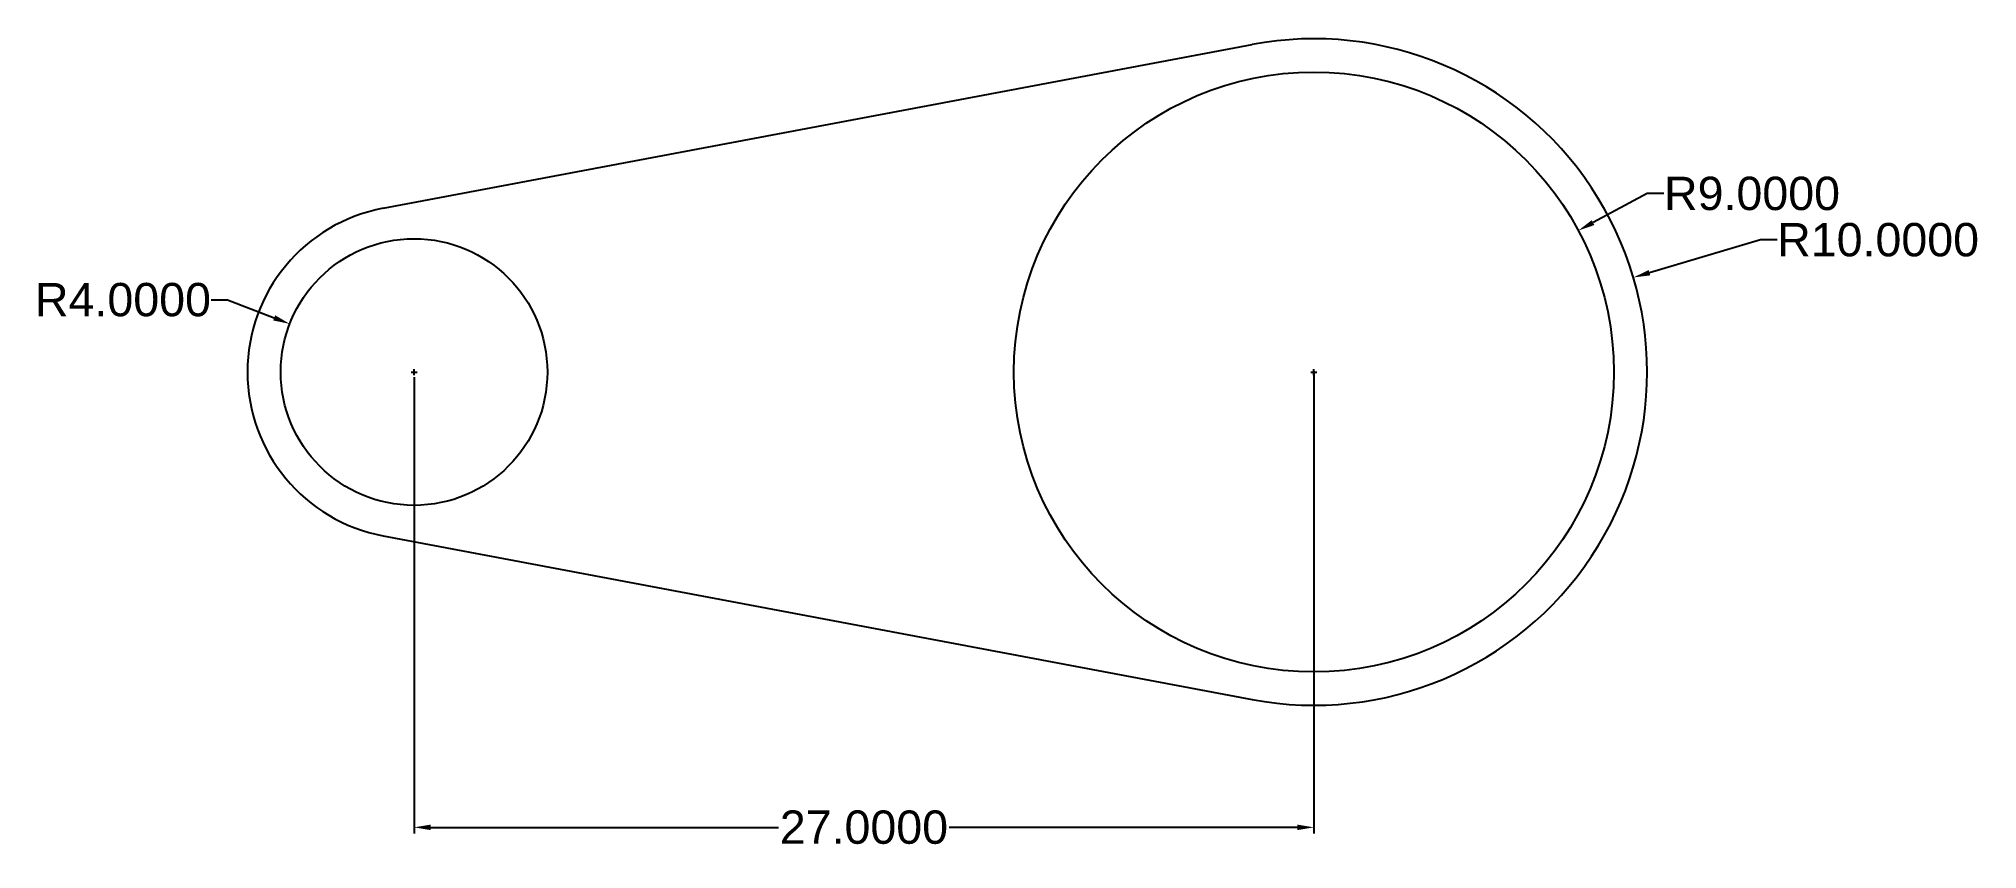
# Model space of a CAD drawing. Header units: inches. Extents: x 19.9 to 78.1, y 5.9 to 30.2.
import ezdxf

# ---------------------------------------------------------------- set-up
doc = ezdxf.new("R2010")
doc.units = ezdxf.units.IN
doc.header["$MEASUREMENT"] = 0
doc.styles.get("Standard").update_dxf_attribs({"font": 'arial.ttf'})
doc.dimstyles.get("Standard").update_dxf_attribs({"dimtxt": 1, "dimasz": 0.5, "dimexe": 0.18, "dimexo": 0.0625, "dimgap": 0.09, "dimtad": 0, "dimtih": 1, "dimtoh": 1, "dimdec": 4, "dimzin": 0, "dimdsep": 46, "dimtxsty": 'Standard', "dimcen": 0.09, "dimadec": 0, "dimazin": 0, "dimtfac": 1, "dimtdec": 4, "dimtofl": 0, "dimtmove": 0, "dimatfit": 3, "dimfxl": 1, "dimtolj": 1, "dimtzin": 0, "dimarcsym": 0})

# ---------------------------------------------------------------- blocks, each defined once
blk = doc.blocks.new('*D2')
at = {"color": 0, "lineweight": -2, "transparency": 16777216}
for p, q in [((68.185, 25.567), (66.557, 24.696)), ((68.685, 25.567), (68.185, 25.567)), ((58.091, 20.214), (58.271, 20.214)), ((58.181, 20.124), (58.181, 20.304))]:
    blk.add_line(p, q, dxfattribs=at)
at = {"color": 0, "transparency": 16777216}
blk.add_solid([(66.518, 24.77), (66.597, 24.623), (66.117, 24.46)], dxfattribs=at)
at = {"layer": 'Defpoints', "color": 0, "transparency": 16777216}
for p in [(66.117, 24.46), (58.181, 20.214)]:
    blk.add_point(p, dxfattribs=at)
at = {"color": 0, "transparency": 16777216, "insert": (71.328, 25.567), "char_height": 1, "attachment_point": 5}
blk.add_mtext('\\A1;R9.0000', dxfattribs=at)
blk = doc.blocks.new('*D3')
at = {"color": 0, "lineweight": -2, "transparency": 16777216}
for p, q in [((71.58, 24.179), (68.25, 23.194)), ((72.08, 24.179), (71.58, 24.179)), ((58.091, 20.214), (58.271, 20.214)), ((58.181, 20.124), (58.181, 20.304))]:
    blk.add_line(p, q, dxfattribs=at)
at = {"color": 0, "transparency": 16777216}
blk.add_solid([(68.226, 23.273), (68.273, 23.114), (67.77, 23.052)], dxfattribs=at)
at = {"layer": 'Defpoints', "color": 0, "transparency": 16777216}
for p in [(67.77, 23.052), (58.181, 20.214)]:
    blk.add_point(p, dxfattribs=at)
at = {"color": 0, "transparency": 16777216, "insert": (75.111, 24.179), "char_height": 1, "attachment_point": 5}
blk.add_mtext('\\A1;R10.0000', dxfattribs=at)
blk = doc.blocks.new('*D4')
at = {"color": 0, "lineweight": -2, "transparency": 16777216}
for p, q in [((25.089, 22.38), (25.589, 22.38)), ((25.589, 22.38), (26.985, 21.839)), ((31.091, 20.214), (31.271, 20.214)), ((31.181, 20.124), (31.181, 20.304))]:
    blk.add_line(p, q, dxfattribs=at)
at = {"color": 0, "transparency": 16777216}
blk.add_solid([(27.015, 21.917), (26.955, 21.762), (27.451, 21.659)], dxfattribs=at)
at = {"layer": 'Defpoints', "color": 0, "transparency": 16777216}
for p in [(27.451, 21.659), (31.181, 20.214)]:
    blk.add_point(p, dxfattribs=at)
at = {"color": 0, "transparency": 16777216, "insert": (22.447, 22.38), "char_height": 1, "attachment_point": 5}
blk.add_mtext('\\A1;R4.0000', dxfattribs=at)
blk = doc.blocks.new('*D5')
at = {"color": 0, "lineweight": -2, "transparency": 16777216}
for p, q in [((31.181, 20.061), (31.181, 6.371)), ((58.181, 20.241), (58.181, 6.371)), ((31.681, 6.551), (42.12, 6.551)), ((57.681, 6.551), (47.242, 6.551))]:
    blk.add_line(p, q, dxfattribs=at)
at = {"color": 0, "transparency": 16777216}
for points in [[(31.681, 6.634), (31.681, 6.468), (31.181, 6.551)], [(57.681, 6.634), (57.681, 6.468), (58.181, 6.551)]]:
    blk.add_solid(points, dxfattribs=at)
at = {"layer": 'Defpoints', "color": 0, "transparency": 16777216}
for p in [(31.181, 20.124), (58.181, 20.304), (58.181, 6.551)]:
    blk.add_point(p, dxfattribs=at)
at = {"color": 0, "transparency": 16777216, "insert": (44.681, 6.551), "char_height": 1, "attachment_point": 5}
blk.add_mtext('\\A1;27.0000', dxfattribs=at)

msp = doc.modelspace()

# ---------------------------------------------------------------- linework, layer by layer
for p, q in [((30.25531, 25.12739), (56.32938, 30.04091)), ((30.25531, 15.30035), (56.32938, 10.38683))]:
    msp.add_line(p, q)
for centre, radius in [((58.18124, 20.21387), 9), ((31.18124, 20.21387), 4)]:
    msp.add_circle(centre, radius)
for centre, radius, start, end in [((58.18124, 20.21387), 10, 259.3280707, 100.6719293), ((31.18124, 20.21387), 5, 100.6719293, 259.3280707)]:
    msp.add_arc(centre, radius, start, end)

# ---------------------------------------------------------------- dimensions: what is measured, and where the dimension line sits
for center, mpoint, picture, middle in [((58.18124, 20.21387), (66.11652, 24.4602), '*D2', (71.32764, 25.56715)), ((58.18124, 20.21387), (67.77014, 23.05163), '*D3', (75.11142, 24.17926)), ((31.18124, 20.21387), (27.45135, 21.65884), '*D4', (22.44697, 22.38013))]:
    dim = msp.add_radius_dim(center=center, mpoint=mpoint, dimstyle='Standard')
    dim.commit()
    dim.dimension.update_dxf_attribs({"geometry": picture, "text_midpoint": middle, "dimtype": 164})
dim = msp.add_linear_dim(base=(58.18124, 6.55092), p1=(31.18124, 20.12387), p2=(58.18124, 20.30387), dimstyle='Standard')
dim.commit()
dim.dimension.update_dxf_attribs({"geometry": '*D5', "text_midpoint": (44.68124, 6.55092)})

doc.saveas('drawing.dxf')
